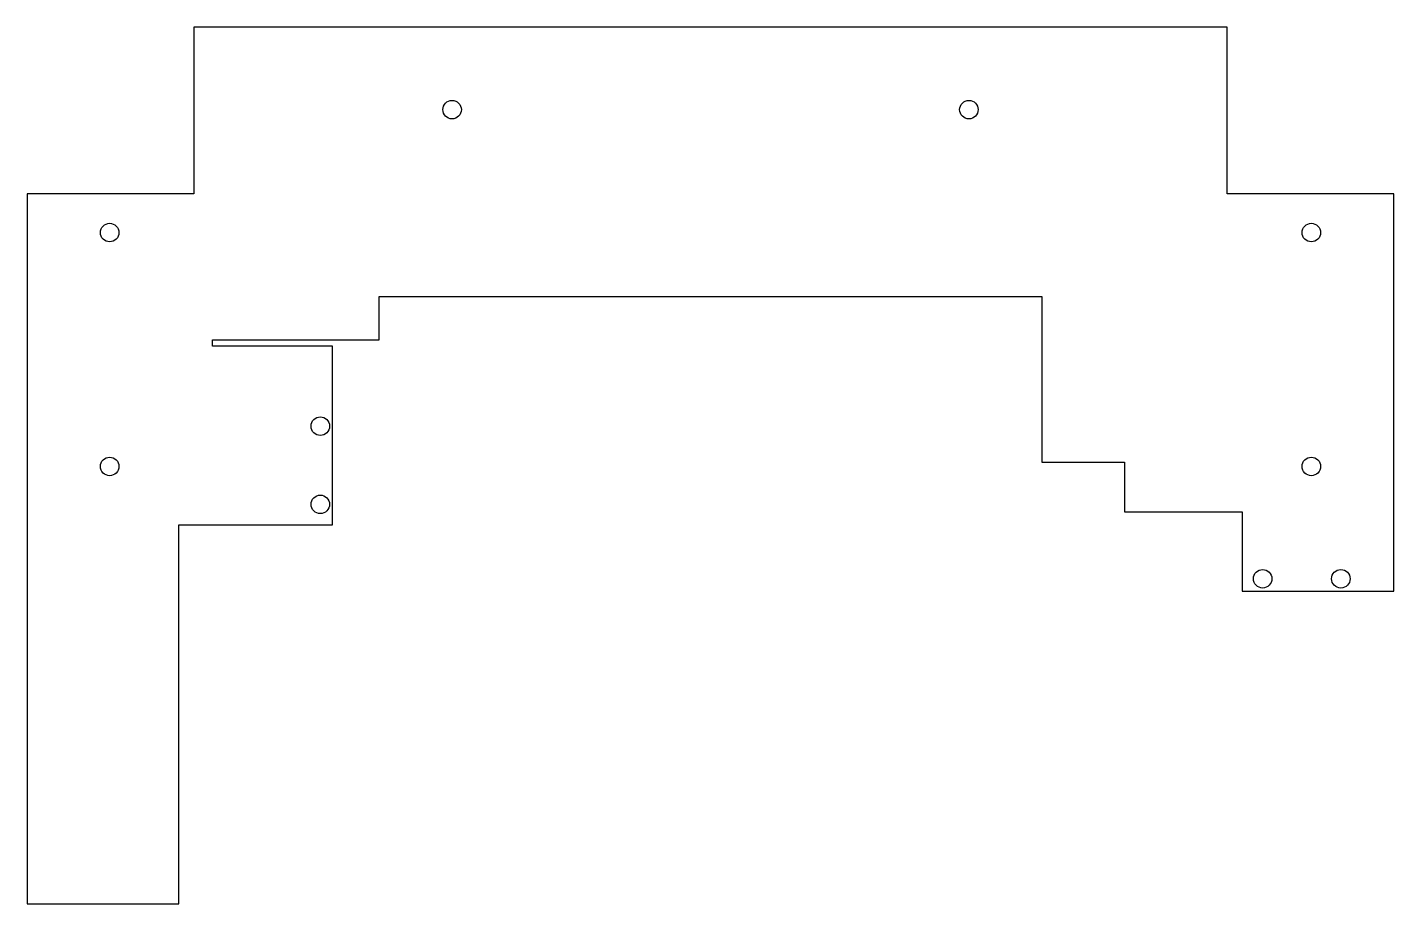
# Model space of a CAD drawing. Header units: millimetres. Extents: x -40 to 291, y -213 to 0.
import ezdxf

# ---------------------------------------------------------------- set-up
doc = ezdxf.new("R2010")
doc.units = ezdxf.units.MM

msp = doc.modelspace()

# ---------------------------------------------------------------- linework, layer by layer
msp.add_lwpolyline([(250.95, -40.42), (250.95, 0), (0, 0), (0, -40.42), (-40.42, -40.42), (-40.42, -212.89), (-3.59, -212.89), (-3.59, -120.89), (33.72, -120.89), (33.72, -77.48), (4.51, -77.48), (4.51, -75.89), (45, -75.89), (45, -65.39), (205.95, -65.39), (205.95, -105.64), (225.97, -105.64), (225.97, -117.72), (254.54, -117.72), (254.54, -136.96), (291.37, -136.96), (291.37, -40.42)], close=True)
for centre in [(62.73, -20), (188.22, -20), (-20.42, -49.86), (271.37, -49.86), (30.72, -96.89), (-20.42, -106.68), (271.37, -106.68), (30.72, -115.89), (259.54, -133.96), (278.54, -133.96)]:
    msp.add_circle(centre, 2.25)

doc.saveas('drawing.dxf')
